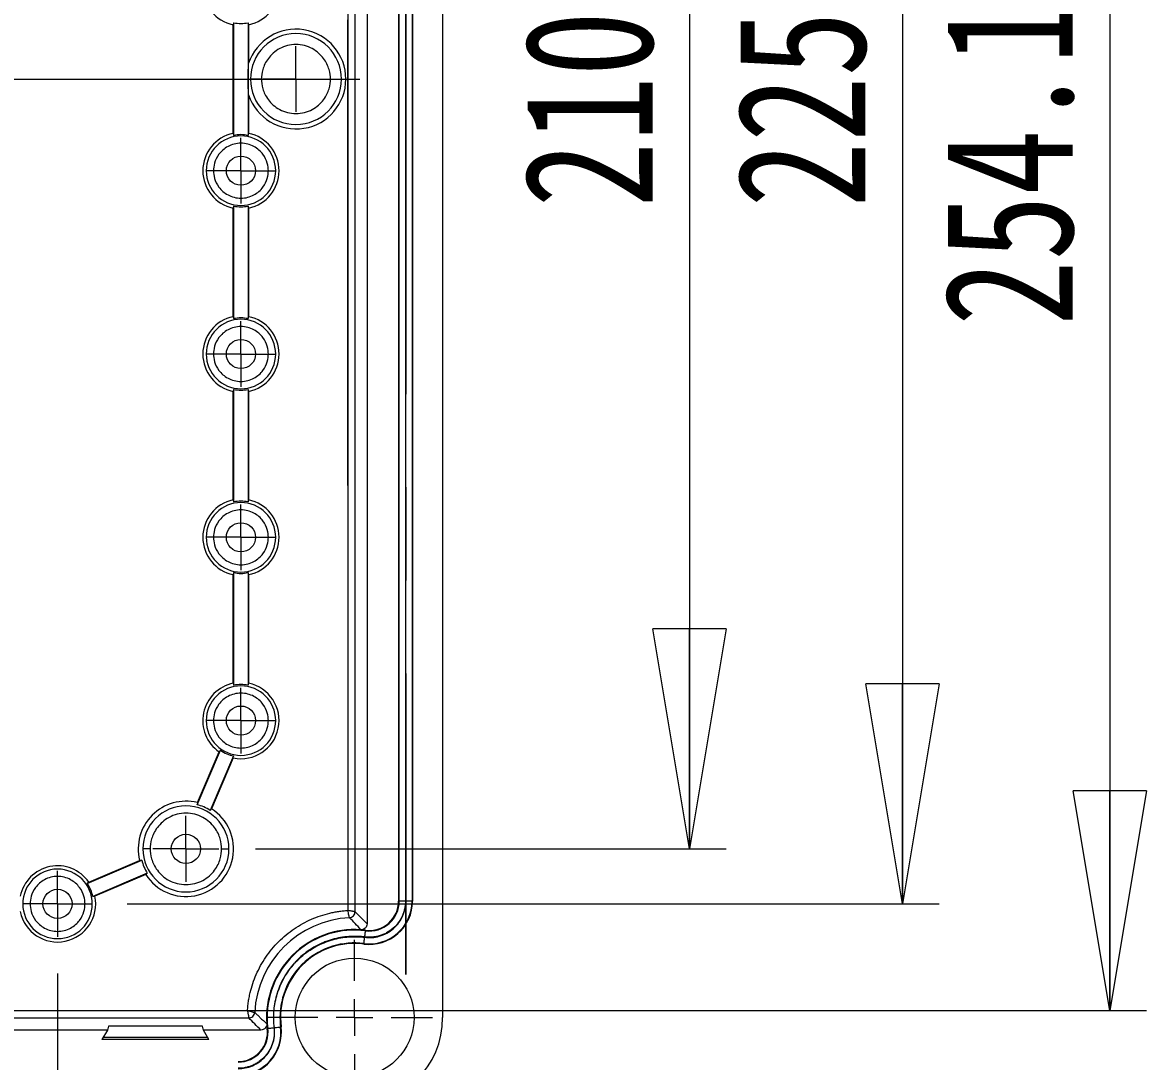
# Model space of a CAD drawing. Header units: millimetres. Extents: x 5 to 415, y 4 to 292.
# Drawn here: x 320.31 to 350.95, y 187.33 to 215.67 of the extents above; entities that cross this region are included whole.
import ezdxf

# ---------------------------------------------------------------- set-up
doc = ezdxf.new("R2010")
doc.units = ezdxf.units.MM
doc.linetypes.add('CENTERX2', pattern=[20.32, 12.7, -2.54, 2.54, -2.54])
doc.styles.add('SLDTEXTSTYLE0', font='TXT', dxfattribs={"width": 0.75})
doc.dimstyles.new('SLDDIMSTYLE0', dxfattribs={"dimtxt": 3.5, "dimasz": 6, "dimexe": 0, "dimexo": 0.0625, "dimgap": 0.875, "dimtad": 1, "dimlfac": 5, "dimrnd": 1e-09, "dimzin": 12, "dimdsep": 46, "dimtxsty": 'SLDTEXTSTYLE0', "dimblk1": 'CLOSED', "dimblk2": 'CLOSED', "dimsah": 1, "dimcen": 0.09, "dimadec": 0, "dimazin": 3, "dimtfac": 1, "dimtofl": 0, "dimtmove": 0, "dimatfit": 3, "dimldrblk": 'CLOSED', "dimfxl": 1, "dimfrac": 2, "dimtolj": 1, "dimtzin": 12, "dimarcsym": 0})
doc.dimstyles.new('SLDDIMSTYLE1', dxfattribs={"dimtxt": 3.5, "dimasz": 6, "dimexe": 0, "dimexo": 0.0625, "dimgap": 0.875, "dimtad": 1, "dimlfac": 5, "dimrnd": 1e-09, "dimzin": 12, "dimdsep": 46, "dimtxsty": 'SLDTEXTSTYLE0', "dimblk1": 'CLOSED', "dimblk2": 'CLOSED', "dimsah": 1, "dimcen": 0.09, "dimadec": 0, "dimazin": 3, "dimtfac": 1, "dimtmove": 0, "dimatfit": 0, "dimldrblk": 'CLOSED', "dimfxl": 1, "dimfrac": 2, "dimtolj": 1, "dimtzin": 12, "dimarcsym": 0})

# ---------------------------------------------------------------- blocks, each defined once
blk = doc.blocks.new('_CLOSED')
at = {"color": 0, "linetype": 'ByBlock', "lineweight": -2}
for p, q in [((-1, 0.166667), (0, 0)), ((-1, 0.166667), (-1, -0.166667)), ((0, 0), (-1, -0.166667)), ((0, 0), (-1, 0))]:
    blk.add_line(p, q, dxfattribs=at)
blk = doc.blocks.new('_D_3')
at = {"color": 7, "linetype": 'Continuous', "lineweight": 0}
for p, q in [((324.935, 239.544), (350.954, 239.544)), ((349.954, 239.544), (349.954, 188.719)), ((324.935, 188.719), (350.954, 188.719))]:
    blk.add_line(p, q, dxfattribs=at)
at = {"color": 7, "linetype": 'Continuous', "lineweight": 0, "xscale": 6, "yscale": 6}
for p, rotation in [((349.954, 239.544, 7.27), 90.0000000000004), ((349.954, 188.719, 7.27), 270.0000000000004)]:
    blk.add_blockref('_CLOSED', p, dxfattribs=dict(at, rotation=rotation))
at = {"color": 7, "linetype": 'Continuous', "lineweight": 0, "insert": (345.442, 207.397), "char_height": 3.5, "attachment_point": 1, "rotation": 90, "style": 'SLDTEXTSTYLE0'}
blk.add_mtext('254.13', dxfattribs=at)
blk = doc.blocks.new('_D_6')
at = {"color": 7, "linetype": 'Continuous', "lineweight": 0}
for p, q in [((323.159, 236.631), (345.301, 236.631)), ((344.301, 236.631), (344.301, 191.631)), ((323.159, 191.631), (345.301, 191.631))]:
    blk.add_line(p, q, dxfattribs=at)
at = {"color": 7, "linetype": 'Continuous', "lineweight": 0, "xscale": 6, "yscale": 6}
for p, rotation in [((344.301, 236.631, 7.27), 90.0000000000004), ((344.301, 191.631, 7.27), 270.0000000000004)]:
    blk.add_blockref('_CLOSED', p, dxfattribs=dict(at, rotation=rotation))
at = {"color": 7, "linetype": 'Continuous', "lineweight": 0, "insert": (339.789, 210.63), "char_height": 3.5, "attachment_point": 1, "rotation": 90, "style": 'SLDTEXTSTYLE0'}
blk.add_mtext('225', dxfattribs=at)
blk = doc.blocks.new('_D_7')
at = {"color": 7, "linetype": 'Continuous', "lineweight": 0}
for p, q in [((326.659, 235.131), (339.496, 235.131)), ((338.496, 235.131), (338.496, 193.131)), ((326.659, 193.131), (339.496, 193.131))]:
    blk.add_line(p, q, dxfattribs=at)
at = {"color": 7, "linetype": 'Continuous', "lineweight": 0, "xscale": 6, "yscale": 6}
for p, rotation in [((338.496, 235.131, 7.27), 90.0000000000004), ((338.496, 193.131, 7.27), 270.0000000000004)]:
    blk.add_blockref('_CLOSED', p, dxfattribs=dict(at, rotation=rotation))
at = {"color": 7, "linetype": 'Continuous', "lineweight": 0, "insert": (333.984, 210.63), "char_height": 3.5, "attachment_point": 1, "rotation": 90, "style": 'SLDTEXTSTYLE0'}
blk.add_mtext('210', dxfattribs=at)
blk = doc.blocks.new('_D_9')
at = {"color": 7, "linetype": 'Continuous', "lineweight": 0}
for p, q in [((296.261, 189.734), (296.261, 172.001)), ((311.261, 189.734), (311.261, 172.001)), ((296.261, 173.001), (284.261, 173.001)), ((296.261, 173.001), (311.261, 173.001)), ((311.261, 173.001), (323.261, 173.001))]:
    blk.add_line(p, q, dxfattribs=at)
at = {"color": 7, "linetype": 'Continuous', "lineweight": 0, "xscale": 6, "yscale": 6}
blk.add_blockref('_CLOSED', (296.261, 173.001, 7.27), dxfattribs=at)
at = {"color": 7, "linetype": 'Continuous', "lineweight": 0, "xscale": 6, "yscale": 6, "rotation": 180.0000000000004}
blk.add_blockref('_CLOSED', (311.261, 173.001, 7.27), dxfattribs=at)
at = {"color": 7, "linetype": 'Continuous', "lineweight": 0, "insert": (300.269, 177.512), "char_height": 3.5, "attachment_point": 1, "style": 'SLDTEXTSTYLE0'}
blk.add_mtext('75', dxfattribs=at)
blk = doc.blocks.new('_D_10')
at = {"color": 7, "linetype": 'Continuous', "lineweight": 0}
for p, q in [((291.261, 189.734), (291.261, 165.987)), ((316.261, 189.734), (316.261, 165.987)), ((291.261, 166.987), (279.261, 166.987)), ((291.261, 166.987), (316.261, 166.987)), ((316.261, 166.987), (328.261, 166.987))]:
    blk.add_line(p, q, dxfattribs=at)
at = {"color": 7, "linetype": 'Continuous', "lineweight": 0, "xscale": 6, "yscale": 6}
blk.add_blockref('_CLOSED', (291.261, 166.987, 7.27), dxfattribs=at)
at = {"color": 7, "linetype": 'Continuous', "lineweight": 0, "xscale": 6, "yscale": 6, "rotation": 180.0000000000004}
blk.add_blockref('_CLOSED', (316.261, 166.987, 7.27), dxfattribs=at)
at = {"color": 7, "linetype": 'Continuous', "lineweight": 0, "insert": (298.974, 171.498), "char_height": 3.5, "attachment_point": 1, "style": 'SLDTEXTSTYLE0'}
blk.add_mtext('125', dxfattribs=at)
blk = doc.blocks.new('_D_11')
at = {"color": 7, "linetype": 'Continuous', "lineweight": 0}
for p, q in [((286.261, 189.734), (286.261, 159.846)), ((321.261, 189.734), (321.261, 159.846)), ((286.261, 160.846), (321.261, 160.846))]:
    blk.add_line(p, q, dxfattribs=at)
at = {"color": 7, "linetype": 'Continuous', "lineweight": 0, "xscale": 6, "yscale": 6, "rotation": 180.0000000000004}
blk.add_blockref('_CLOSED', (286.261, 160.846, 7.27), dxfattribs=at)
at = {"color": 7, "linetype": 'Continuous', "lineweight": 0, "xscale": 6, "yscale": 6}
blk.add_blockref('_CLOSED', (321.261, 160.846, 7.27), dxfattribs=at)
at = {"color": 7, "linetype": 'Continuous', "lineweight": 0, "insert": (299.787, 165.357), "char_height": 3.5, "attachment_point": 1, "style": 'SLDTEXTSTYLE0'}
blk.add_mtext('175', dxfattribs=at)
blk = doc.blocks.new('SW_CENTERMARKSYMBOL_4')
at = {"color": 0, "linetype": 'Continuous', "lineweight": 0}
for p, q in [((0, 1), (0, 2.12)), ((0, 0), (0, 0.5)), ((-1, 0), (-2.12, 0)), ((0, 0), (-0.5, 0)), ((0, 0), (0, -0.5)), ((0, 0), (0.5, 0)), ((1, 0), (2.12, 0)), ((0, -1), (0, -2.12))]:
    blk.add_line(p, q, dxfattribs=at)
blk = doc.blocks.new('SW_CENTERMARKSYMBOL_7')
at = {"color": 0, "linetype": 'Continuous', "lineweight": 0}
for p, q in [((0, 0.5), (0, 0.898)), ((0, 0), (0, 0.5)), ((-0.5, 0), (-0.898, 0)), ((0, 0), (-0.5, 0)), ((0, 0), (0, -0.5)), ((0, 0), (0.5, 0)), ((0.5, 0), (0.898, 0)), ((0, -0.5), (0, -0.898))]:
    blk.add_line(p, q, dxfattribs=at)
blk = doc.blocks.new('SW_CENTERMARKSYMBOL_8')
at = {"color": 0, "linetype": 'Continuous', "lineweight": 0}
for p, q in [((0, 0.5), (0, 0.898)), ((0, 0), (0, 0.5)), ((-0.5, 0), (-0.898, 0)), ((0, 0), (-0.5, 0)), ((0, 0), (0, -0.5)), ((0, 0), (0.5, 0)), ((0.5, 0), (0.898, 0)), ((0, -0.5), (0, -0.898))]:
    blk.add_line(p, q, dxfattribs=at)
blk = doc.blocks.new('SW_CENTERMARKSYMBOL_9')
at = {"color": 0, "linetype": 'Continuous', "lineweight": 0}
for p, q in [((0, 0.5), (0, 0.898)), ((0, 0), (0, 0.5)), ((-0.5, 0), (-0.898, 0)), ((0, 0), (-0.5, 0)), ((0, 0), (0, -0.5)), ((0, 0), (0.5, 0)), ((0.5, 0), (0.898, 0)), ((0, -0.5), (0, -0.898))]:
    blk.add_line(p, q, dxfattribs=at)
blk = doc.blocks.new('SW_CENTERMARKSYMBOL_10')
at = {"color": 0, "linetype": 'Continuous', "lineweight": 0}
for p, q in [((0, 0.5), (0, 0.898)), ((0, 0), (0, 0.5)), ((-0.5, 0), (-0.898, 0)), ((0, 0), (-0.5, 0)), ((0, 0), (0, -0.5)), ((0, 0), (0.5, 0)), ((0.5, 0), (0.898, 0)), ((0, -0.5), (0, -0.898))]:
    blk.add_line(p, q, dxfattribs=at)
blk = doc.blocks.new('SW_CENTERMARKSYMBOL_11')
at = {"color": 0, "linetype": 'Continuous', "lineweight": 0}
for p, q in [((0, 0.5), (0, 0.898)), ((0, 0), (0, 0.5)), ((-0.5, 0), (-0.898, 0)), ((0, 0), (-0.5, 0)), ((0, 0), (0, -0.5)), ((0, 0), (0.5, 0)), ((0.5, 0), (0.898, 0)), ((0, -0.5), (0, -0.898))]:
    blk.add_line(p, q, dxfattribs=at)
blk = doc.blocks.new('SW_CENTERMARKSYMBOL_12')
at = {"color": 0, "linetype": 'Continuous', "lineweight": 0}
for p, q in [((0, 0.5), (0, 0.898)), ((0, 0), (0, 0.5)), ((-0.5, 0), (-0.898, 0)), ((0, 0), (-0.5, 0)), ((0, 0), (0, -0.5)), ((0, 0), (0.5, 0)), ((0.5, 0), (0.898, 0)), ((0, -0.5), (0, -0.898))]:
    blk.add_line(p, q, dxfattribs=at)
blk = doc.blocks.new('SW_CENTERMARKSYMBOL_43')
at = {"color": 0, "linetype": 'Continuous', "lineweight": 0}
for p, q in [((0, 0.5), (0, 0.898)), ((0, 0), (0, 0.5)), ((-0.5, 0), (-0.898, 0)), ((0, 0), (-0.5, 0)), ((0, 0), (0, -0.5)), ((0, 0), (0.5, 0)), ((0.5, 0), (0.898, 0)), ((0, -0.5), (0, -0.898))]:
    blk.add_line(p, q, dxfattribs=at)

msp = doc.modelspace()

# ---------------------------------------------------------------- linework, layer by layer
at = {"color": 7, "linetype": 'Continuous', "lineweight": 15}
for p, q in [((331.7614, 239.7311), (331.7614, 188.5311)), ((329.7014, 237.1775), (329.7014, 191.0848)), ((329.1739, 236.8097), (329.1739, 191.4526)), ((329.3739, 191.4149), (329.3739, 236.8474)), ((330.5614, 236.5562), (330.5614, 191.706)), ((330.5766, 191.706), (330.5766, 236.5562)), ((330.7465, 236.5562), (330.7465, 191.706)), ((330.7563, 191.706), (330.7563, 236.5562)), ((330.9262, 236.5562), (330.9262, 191.706)), ((330.9414, 236.5562), (330.9414, 191.706)), ((326.0653, 215.6668), (326.0514, 215.6126)), ((326.0514, 212.6497), (326.0514, 215.6126)), ((326.0653, 212.5955), (326.0653, 215.6668)), ((326.4714, 215.6126), (326.4574, 215.6668)), ((326.4574, 215.6668), (326.4574, 214.1468)), ((326.4714, 215.6126), (326.4714, 214.5618)), ((326.4574, 214.1154), (326.4574, 212.5955)), ((326.4714, 213.7004), (326.4714, 212.6497)), ((326.0514, 212.6497), (326.0653, 212.5955)), ((326.4574, 212.5955), (326.4714, 212.6497)), ((326.0653, 210.6668), (326.0514, 210.6126)), ((326.0514, 207.6497), (326.0514, 210.6126)), ((326.0653, 207.5955), (326.0653, 210.6668)), ((326.4714, 210.6126), (326.4574, 210.6668)), ((326.4574, 210.6668), (326.4574, 207.5955)), ((326.4714, 210.6126), (326.4714, 207.6497)), ((326.0514, 207.6497), (326.0653, 207.5955)), ((326.4574, 207.5955), (326.4714, 207.6497)), ((326.0653, 205.6668), (326.0514, 205.6126)), ((326.0653, 202.5955), (326.0653, 205.6668)), ((326.4714, 205.6126), (326.4574, 205.6668)), ((326.4574, 205.6668), (326.4574, 202.5955)), ((326.0514, 202.6497), (326.0514, 205.6126)), ((326.4714, 205.6126), (326.4714, 202.6497)), ((326.0514, 202.6497), (326.0653, 202.5955)), ((326.4574, 202.5955), (326.4714, 202.6497)), ((326.0653, 200.6668), (326.0514, 200.6126)), ((326.0514, 197.6497), (326.0514, 200.6126)), ((326.0653, 197.5955), (326.0653, 200.6668)), ((326.4714, 200.6126), (326.4574, 200.6668)), ((326.4574, 200.6668), (326.4574, 197.5955)), ((326.4714, 200.6126), (326.4714, 197.6497)), ((326.0514, 197.6497), (326.0653, 197.5955)), ((326.4574, 197.5955), (326.4714, 197.6497)), ((325.0651, 194.3376), (325.7013, 195.822)), ((325.0737, 194.3931), (325.6671, 195.7776)), ((326.0617, 195.6676), (325.4255, 194.1831)), ((326.0532, 195.6122), (325.4598, 194.2276)), ((325.7013, 195.822), (325.6671, 195.7776)), ((326.0532, 195.6122), (326.0617, 195.6676)), ((325.0737, 194.3931), (325.0651, 194.3376)), ((325.4255, 194.1831), (325.4598, 194.2276)), ((322.0705, 192.1912), (323.555, 192.8274)), ((322.1149, 192.2254), (323.4995, 192.8188)), ((323.555, 192.8274), (323.4995, 192.8188)), ((322.1149, 192.2254), (322.0705, 192.1912)), ((323.7094, 192.467), (322.225, 191.8308)), ((323.6649, 192.4328), (322.2803, 191.8394)), ((323.6649, 192.4328), (323.7094, 192.467)), ((322.225, 191.8308), (322.2803, 191.8394)), ((330.5766, 191.706), (330.5614, 191.706)), ((330.7465, 191.706), (330.5766, 191.706)), ((330.9262, 191.706), (330.7563, 191.706)), ((330.9262, 191.706), (330.9414, 191.706)), ((329.6614, 190.9123), (329.6595, 190.8972)), ((329.6139, 190.5353), (329.6158, 190.5504)), ((281.0451, 188.5187), (326.4777, 188.5187)), ((281.0829, 188.7186), (326.4399, 188.7186)), ((322.6207, 188.1911), (284.902, 188.1911)), ((322.6207, 188.1911), (322.4706, 187.9311)), ((322.651, 188.2959), (322.6207, 188.1911)), ((325.2091, 188.2959), (322.651, 188.2959)), ((325.2393, 188.1911), (325.2091, 188.2959)), ((325.3895, 187.9311), (325.2393, 188.1911)), ((326.8077, 188.1911), (325.2393, 188.1911)), ((326.9953, 188.2331), (326.9802, 188.2311)), ((327.3421, 188.2767), (327.3572, 188.2786)), ((325.3895, 187.9311), (322.4706, 187.9311)), ((325.3592, 187.9835), (322.5009, 187.9835))]:
    msp.add_line(p, q, dxfattribs=at)
at = {"color": 7, "linetype": 'CENTERX2', "lineweight": 0}
for p, q in [((330.7465, 238.5562), (330.7465, 189.706)), ((330.7563, 238.5562), (330.7563, 189.706)), ((329.1739, 203.0443), (329.1739, 234.3048)), ((276.1614, 214.1311), (331.3614, 214.1311)), ((292.6745, 188.7186), (323.935, 188.7186))]:
    msp.add_line(p, q, dxfattribs=at)
at = {"color": 7, "linetype": 'Continuous', "lineweight": 15}
for centre, radius in [((326.2614, 211.6311), 0.3976), ((326.2614, 206.6311), 0.3976), ((326.2614, 201.6311), 0.3976), ((326.2614, 196.6311), 0.3976), ((324.7614, 193.1311), 0.3976), ((321.2614, 191.6311), 0.3976), ((329.3614, 188.5311), 1.62)]:
    msp.add_circle(centre, radius, dxfattribs=at)
for centre, radius, start, end in [((326.2614, 216.6311), 1.04, 101.64944, 258.35056), ((326.2614, 216.6311), 1.04, 281.64944, 78.35056), ((326.2614, 216.6311), 0.9841, 258.50914, 281.49086), ((327.7614, 214.1311), 1.36, 198.46281, 161.53719), ((327.7614, 214.1311), 1.2397, 360, 180), ((327.7614, 214.1311), 1.3041, 179.31023, 180.68977), ((327.7614, 214.1311), 1.2397, 180, 360), ((326.2614, 211.6311), 1.04, 101.64944, 258.35056), ((326.2614, 211.6311), 0.9481, 360, 180), ((326.2614, 211.6311), 0.9841, 78.50914, 101.49086), ((326.2614, 211.6311), 1.04, 281.64944, 78.35056), ((326.2614, 211.6311), 0.9481, 180, 360), ((326.2614, 211.6311), 0.9841, 258.50914, 281.49086), ((326.2614, 206.6311), 1.04, 101.64944, 258.35056), ((326.2614, 206.6311), 0.9481, 360, 180), ((326.2614, 206.6311), 0.9841, 78.50914, 101.49086), ((326.2614, 206.6311), 1.04, 281.64944, 78.35056), ((326.2614, 206.6311), 0.9481, 180, 360), ((326.2614, 206.6311), 0.9841, 258.50914, 281.49086), ((326.2614, 201.6311), 1.04, 101.64944, 258.35056), ((326.2614, 201.6311), 0.9841, 78.50914, 101.49086), ((326.2614, 201.6311), 1.04, 281.64944, 78.35056), ((326.2614, 201.6311), 0.9481, 360, 180), ((326.2614, 201.6311), 0.9481, 180, 360), ((326.2614, 201.6311), 0.9841, 258.50914, 281.49086), ((326.2614, 196.6311), 1.04, 101.64944, 235.15197), ((326.2614, 196.6311), 0.9481, 360, 180), ((326.2614, 196.6311), 1.04, 258.45085, 78.35056), ((326.2614, 196.6311), 0.9841, 78.50914, 101.49086), ((326.2614, 196.6311), 0.9481, 180, 360), ((326.2614, 196.6311), 0.9841, 235.31055, 258.29227), ((324.7614, 193.1311), 1.3, 76.09761, 193.90239), ((324.7614, 193.1311), 1.2441, 57.73508, 75.86774), ((324.7614, 193.1311), 1.1732, 360, 180), ((324.7614, 193.1311), 1.3, 212.4948, 57.5052), ((324.7614, 193.1311), 1.1732, 180, 360), ((324.7614, 193.1311), 1.2441, 194.13226, 212.26492), ((321.2614, 191.6311), 1.04, 34.84803, 168.35056), ((321.2614, 191.6311), 0.9481, 360, 180), ((321.2614, 191.6311), 0.9841, 11.70773, 34.68945), ((321.2614, 191.6311), 1.04, 191.64944, 11.54915), ((321.2614, 191.6311), 0.9481, 180, 360), ((329.7614, 191.706), 1.18, 262.81924, 360), ((329.7614, 191.706), 1.1648, 262.81924, 360), ((329.7614, 191.706), 0.8152, 262.81924, 0), ((329.7614, 191.706), 0.8, 262.81924, 0), ((329.3614, 188.5311), 2.7275, 92.92795, 177.07205), ((329.3614, 188.5311), 2.4, 85.96748, 184.03254), ((329.3614, 188.5311), 2.3848, 82.81924, 180), ((329.3614, 188.5311), 2.4, 82.81924, 85.96748), ((329.3614, 188.5311), 2.0352, 82.81924, 180), ((329.3614, 188.5311), 2.02, 82.81924, 187.18076), ((329.3614, 188.5311), 2.3848, 180, 187.18076), ((329.3614, 188.5311), 2.0352, 180, 187.18076), ((329.3614, 188.5311), 2.4, 270, 0), ((326.1865, 188.1311), 1.18, 270, 7.18076), ((326.1865, 188.1311), 1.1648, 270, 7.18076), ((326.1865, 188.1311), 0.8152, 270, 7.18076), ((326.1865, 188.1311), 0.8, 270, 7.18076), ((329.3614, 188.5311), 2.4, 184.03254, 187.18076)]:
    msp.add_arc(centre, radius, start, end, dxfattribs=at)
for points, knots in [([(328.7018, 214.1311), (328.7018, 214.2095), (328.6922, 214.2982), (328.6361, 214.4908), (328.5889, 214.5951), (328.4761, 214.7455), (328.4315, 214.7945), (328.328, 214.8848), (328.269, 214.9262), (328.1388, 214.9956), (328.0676, 215.0236), (327.9181, 215.0616), (327.8397, 215.0715), (327.683, 215.0715), (327.6047, 215.0616), (327.4551, 215.0236), (327.3839, 214.9956), (327.2538, 214.9262), (327.1948, 214.8848), (327.0913, 214.7945), (327.0467, 214.7455), (326.9338, 214.5951), (326.8867, 214.4908), (326.8305, 214.2982), (326.821, 214.2095), (326.821, 214.1311)], [0, 0, 0, 0, 0.125, 0.125, 0.25, 0.25, 0.3125, 0.3125, 0.375, 0.375, 0.4375, 0.4375, 0.5, 0.5, 0.5625, 0.5625, 0.625, 0.625, 0.6875, 0.6875, 0.75, 0.75, 0.875, 0.875, 1, 1, 1, 1]), ([(326.4574, 214.1468), (326.4575, 214.1665), (326.4576, 214.1846), (326.458, 214.2181), (326.4582, 214.2329), (326.4589, 214.2741), (326.4595, 214.2967), (326.4612, 214.3575), (326.4624, 214.3897), (326.4649, 214.4474), (326.4662, 214.4728), (326.4688, 214.5198), (326.4701, 214.5414), (326.4714, 214.5618)], [0, 0, 0, 0, 0.0625, 0.0625, 0.125, 0.125, 0.25, 0.25, 0.5, 0.5, 0.75, 0.75, 1, 1, 1, 1]), ([(326.4714, 213.7004), (326.4701, 213.7209), (326.4688, 213.7425), (326.4662, 213.7897), (326.4649, 213.8151), (326.4624, 213.873), (326.4612, 213.9051), (326.4594, 213.9662), (326.4589, 213.9886), (326.4582, 214.0297), (326.4579, 214.0446), (326.4576, 214.0778), (326.4575, 214.0959), (326.4574, 214.1154)], [0, 0, 0, 0, 0.25, 0.25, 0.5, 0.5, 0.75, 0.75, 0.875, 0.875, 0.9375, 0.9375, 1, 1, 1, 1]), ([(326.821, 214.1311), (326.7869, 214.1311), (326.7503, 214.1311), (326.6794, 214.1311), (326.6452, 214.1311), (326.5876, 214.1311), (326.5643, 214.1311), (326.5326, 214.1311), (326.5241, 214.1311), (326.5217, 214.1311)], [0, 0, 0, 0, 0.25, 0.25, 0.5, 0.5, 0.75, 0.75, 1, 1, 1, 1]), ([(326.821, 214.1311), (326.821, 214.0528), (326.8305, 213.9641), (326.8867, 213.7715), (326.9338, 213.6672), (327.0467, 213.5168), (327.0913, 213.4678), (327.1948, 213.3775), (327.2538, 213.3361), (327.3839, 213.2667), (327.4551, 213.2387), (327.6047, 213.2007), (327.683, 213.1908), (327.8397, 213.1908), (327.9181, 213.2007), (328.0676, 213.2387), (328.1388, 213.2667), (328.269, 213.3361), (328.328, 213.3775), (328.4315, 213.4678), (328.4761, 213.5168), (328.5889, 213.6672), (328.6361, 213.7715), (328.6922, 213.9641), (328.7018, 214.0528), (328.7018, 214.1311)], [0, 0, 0, 0, 0.125, 0.125, 0.25, 0.25, 0.3125, 0.3125, 0.375, 0.375, 0.4375, 0.4375, 0.5, 0.5, 0.5625, 0.5625, 0.625, 0.625, 0.6875, 0.6875, 0.75, 0.75, 0.875, 0.875, 1, 1, 1, 1]), ([(328.7018, 214.1311), (328.7359, 214.1311), (328.7724, 214.1311), (328.8434, 214.1311), (328.8776, 214.1311), (328.9352, 214.1311), (328.9584, 214.1311), (328.9901, 214.1311), (328.9987, 214.1311), (329.001, 214.1311)], [0, 0, 0, 0, 0.25, 0.25, 0.5, 0.5, 0.75, 0.75, 1, 1, 1, 1]), ([(327.01, 211.6311), (327.01, 211.6935), (327.0024, 211.7641), (326.9577, 211.9174), (326.9202, 212.0005), (326.8303, 212.1202), (326.7948, 212.1592), (326.7124, 212.2311), (326.6655, 212.2641), (326.5619, 212.3193), (326.5052, 212.3416), (326.3861, 212.3718), (326.3238, 212.3798), (326.199, 212.3798), (326.1366, 212.3718), (326.0176, 212.3416), (325.9609, 212.3193), (325.8573, 212.2641), (325.8104, 212.2311), (325.7279, 212.1592), (325.6924, 212.1202), (325.6026, 212.0005), (325.5651, 211.9174), (325.5204, 211.7641), (325.5128, 211.6935), (325.5128, 211.6311)], [0, 0, 0, 0, 0.125, 0.125, 0.25, 0.25, 0.3125, 0.3125, 0.375, 0.375, 0.4375, 0.4375, 0.5, 0.5, 0.5625, 0.5625, 0.625, 0.625, 0.6875, 0.6875, 0.75, 0.75, 0.875, 0.875, 1, 1, 1, 1]), ([(325.5128, 211.6311), (325.49, 211.6311), (325.4657, 211.6311), (325.4184, 211.6311), (325.3956, 211.6311), (325.3572, 211.6311), (325.3417, 211.6311), (325.3205, 211.6311), (325.3148, 211.6311), (325.3133, 211.6311)], [0, 0, 0, 0, 0.25, 0.25, 0.5, 0.5, 0.75, 0.75, 1, 1, 1, 1]), ([(325.5128, 211.6311), (325.5128, 211.5688), (325.5204, 211.4982), (325.5651, 211.3449), (325.6026, 211.2618), (325.6924, 211.1421), (325.7279, 211.1031), (325.8104, 211.0312), (325.8573, 210.9982), (325.9609, 210.943), (326.0176, 210.9207), (326.1366, 210.8905), (326.199, 210.8825), (326.3238, 210.8825), (326.3861, 210.8905), (326.5052, 210.9207), (326.5619, 210.943), (326.6655, 210.9982), (326.7124, 211.0312), (326.7948, 211.1031), (326.8303, 211.1421), (326.9202, 211.2618), (326.9577, 211.3449), (327.0024, 211.4982), (327.01, 211.5688), (327.01, 211.6311)], [0, 0, 0, 0, 0.125, 0.125, 0.25, 0.25, 0.3125, 0.3125, 0.375, 0.375, 0.4375, 0.4375, 0.5, 0.5, 0.5625, 0.5625, 0.625, 0.625, 0.6875, 0.6875, 0.75, 0.75, 0.875, 0.875, 1, 1, 1, 1]), ([(327.01, 211.6311), (327.0327, 211.6311), (327.0571, 211.6311), (327.1044, 211.6311), (327.1272, 211.6311), (327.1656, 211.6311), (327.1811, 211.6311), (327.2022, 211.6311), (327.2079, 211.6311), (327.2095, 211.6311)], [0, 0, 0, 0, 0.25, 0.25, 0.5, 0.5, 0.75, 0.75, 1, 1, 1, 1]), ([(327.01, 206.6311), (327.01, 206.6935), (327.0024, 206.7641), (326.9577, 206.9174), (326.9202, 207.0005), (326.8303, 207.1202), (326.7948, 207.1592), (326.7124, 207.2311), (326.6655, 207.2641), (326.5619, 207.3193), (326.5052, 207.3416), (326.3861, 207.3718), (326.3238, 207.3798), (326.199, 207.3798), (326.1366, 207.3718), (326.0176, 207.3416), (325.9609, 207.3193), (325.8573, 207.2641), (325.8104, 207.2311), (325.7279, 207.1592), (325.6924, 207.1202), (325.6026, 207.0005), (325.5651, 206.9174), (325.5204, 206.7641), (325.5128, 206.6935), (325.5128, 206.6311)], [0, 0, 0, 0, 0.125, 0.125, 0.25, 0.25, 0.3125, 0.3125, 0.375, 0.375, 0.4375, 0.4375, 0.5, 0.5, 0.5625, 0.5625, 0.625, 0.625, 0.6875, 0.6875, 0.75, 0.75, 0.875, 0.875, 1, 1, 1, 1]), ([(325.5128, 206.6311), (325.49, 206.6311), (325.4657, 206.6311), (325.4184, 206.6311), (325.3956, 206.6311), (325.3572, 206.6311), (325.3417, 206.6311), (325.3205, 206.6311), (325.3148, 206.6311), (325.3133, 206.6311)], [0, 0, 0, 0, 0.25, 0.25, 0.5, 0.5, 0.75, 0.75, 1, 1, 1, 1]), ([(325.5128, 206.6311), (325.5128, 206.5688), (325.5204, 206.4982), (325.5651, 206.3449), (325.6026, 206.2618), (325.6924, 206.1421), (325.7279, 206.1031), (325.8104, 206.0312), (325.8573, 205.9982), (325.9609, 205.943), (326.0176, 205.9207), (326.1366, 205.8905), (326.199, 205.8825), (326.3238, 205.8825), (326.3861, 205.8905), (326.5052, 205.9207), (326.5619, 205.943), (326.6655, 205.9982), (326.7124, 206.0312), (326.7948, 206.1031), (326.8303, 206.1421), (326.9202, 206.2618), (326.9577, 206.3449), (327.0024, 206.4982), (327.01, 206.5688), (327.01, 206.6311)], [0, 0, 0, 0, 0.125, 0.125, 0.25, 0.25, 0.3125, 0.3125, 0.375, 0.375, 0.4375, 0.4375, 0.5, 0.5, 0.5625, 0.5625, 0.625, 0.625, 0.6875, 0.6875, 0.75, 0.75, 0.875, 0.875, 1, 1, 1, 1]), ([(327.01, 206.6311), (327.0327, 206.6311), (327.0571, 206.6311), (327.1044, 206.6311), (327.1272, 206.6311), (327.1656, 206.6311), (327.1811, 206.6311), (327.2022, 206.6311), (327.2079, 206.6311), (327.2095, 206.6311)], [0, 0, 0, 0, 0.25, 0.25, 0.5, 0.5, 0.75, 0.75, 1, 1, 1, 1]), ([(327.01, 201.6311), (327.01, 201.6935), (327.0024, 201.7641), (326.9577, 201.9174), (326.9202, 202.0005), (326.8303, 202.1202), (326.7948, 202.1592), (326.7124, 202.2311), (326.6655, 202.2641), (326.5619, 202.3193), (326.5052, 202.3416), (326.3861, 202.3718), (326.3238, 202.3798), (326.199, 202.3798), (326.1366, 202.3718), (326.0176, 202.3416), (325.9609, 202.3193), (325.8573, 202.2641), (325.8104, 202.2311), (325.7279, 202.1592), (325.6924, 202.1202), (325.6026, 202.0005), (325.5651, 201.9174), (325.5204, 201.7641), (325.5128, 201.6935), (325.5128, 201.6311)], [0, 0, 0, 0, 0.125, 0.125, 0.25, 0.25, 0.3125, 0.3125, 0.375, 0.375, 0.4375, 0.4375, 0.5, 0.5, 0.5625, 0.5625, 0.625, 0.625, 0.6875, 0.6875, 0.75, 0.75, 0.875, 0.875, 1, 1, 1, 1]), ([(325.5128, 201.6311), (325.49, 201.6311), (325.4657, 201.6311), (325.4184, 201.6311), (325.3956, 201.6311), (325.3572, 201.6311), (325.3417, 201.6311), (325.3205, 201.6311), (325.3148, 201.6311), (325.3133, 201.6311)], [0, 0, 0, 0, 0.25, 0.25, 0.5, 0.5, 0.75, 0.75, 1, 1, 1, 1]), ([(325.5128, 201.6311), (325.5128, 201.5688), (325.5204, 201.4982), (325.5651, 201.3449), (325.6026, 201.2618), (325.6924, 201.1421), (325.7279, 201.1031), (325.8104, 201.0312), (325.8573, 200.9982), (325.9609, 200.943), (326.0176, 200.9207), (326.1366, 200.8905), (326.199, 200.8825), (326.3238, 200.8825), (326.3861, 200.8905), (326.5052, 200.9207), (326.5619, 200.943), (326.6655, 200.9982), (326.7124, 201.0312), (326.7948, 201.1031), (326.8303, 201.1421), (326.9202, 201.2618), (326.9577, 201.3449), (327.0024, 201.4982), (327.01, 201.5688), (327.01, 201.6311)], [0, 0, 0, 0, 0.125, 0.125, 0.25, 0.25, 0.3125, 0.3125, 0.375, 0.375, 0.4375, 0.4375, 0.5, 0.5, 0.5625, 0.5625, 0.625, 0.625, 0.6875, 0.6875, 0.75, 0.75, 0.875, 0.875, 1, 1, 1, 1]), ([(327.01, 201.6311), (327.0327, 201.6311), (327.0571, 201.6311), (327.1044, 201.6311), (327.1272, 201.6311), (327.1656, 201.6311), (327.1811, 201.6311), (327.2022, 201.6311), (327.2079, 201.6311), (327.2095, 201.6311)], [0, 0, 0, 0, 0.25, 0.25, 0.5, 0.5, 0.75, 0.75, 1, 1, 1, 1]), ([(327.01, 196.6311), (327.01, 196.6935), (327.0024, 196.7641), (326.9577, 196.9174), (326.9202, 197.0005), (326.8303, 197.1202), (326.7948, 197.1592), (326.7124, 197.2311), (326.6655, 197.2641), (326.5619, 197.3193), (326.5052, 197.3416), (326.3861, 197.3718), (326.3238, 197.3798), (326.199, 197.3798), (326.1366, 197.3718), (326.0176, 197.3416), (325.9609, 197.3193), (325.8573, 197.2641), (325.8104, 197.2311), (325.7279, 197.1592), (325.6924, 197.1202), (325.6026, 197.0005), (325.5651, 196.9174), (325.5204, 196.7641), (325.5128, 196.6935), (325.5128, 196.6311)], [0, 0, 0, 0, 0.125, 0.125, 0.25, 0.25, 0.3125, 0.3125, 0.375, 0.375, 0.4375, 0.4375, 0.5, 0.5, 0.5625, 0.5625, 0.625, 0.625, 0.6875, 0.6875, 0.75, 0.75, 0.875, 0.875, 1, 1, 1, 1]), ([(325.5128, 196.6311), (325.49, 196.6311), (325.4657, 196.6311), (325.4184, 196.6311), (325.3956, 196.6311), (325.3572, 196.6311), (325.3417, 196.6311), (325.3205, 196.6311), (325.3148, 196.6311), (325.3133, 196.6311)], [0, 0, 0, 0, 0.25, 0.25, 0.5, 0.5, 0.75, 0.75, 1, 1, 1, 1]), ([(325.5128, 196.6311), (325.5128, 196.5688), (325.5204, 196.4982), (325.5651, 196.3449), (325.6026, 196.2618), (325.6924, 196.1421), (325.7279, 196.1031), (325.8104, 196.0312), (325.8573, 195.9982), (325.9609, 195.943), (326.0176, 195.9207), (326.1366, 195.8905), (326.199, 195.8825), (326.3238, 195.8825), (326.3861, 195.8905), (326.5052, 195.9207), (326.5619, 195.943), (326.6655, 195.9982), (326.7124, 196.0312), (326.7948, 196.1031), (326.8303, 196.1421), (326.9202, 196.2618), (326.9577, 196.3449), (327.0024, 196.4982), (327.01, 196.5688), (327.01, 196.6311)], [0, 0, 0, 0, 0.125, 0.125, 0.25, 0.25, 0.3125, 0.3125, 0.375, 0.375, 0.4375, 0.4375, 0.5, 0.5, 0.5625, 0.5625, 0.625, 0.625, 0.6875, 0.6875, 0.75, 0.75, 0.875, 0.875, 1, 1, 1, 1]), ([(327.01, 196.6311), (327.0327, 196.6311), (327.0571, 196.6311), (327.1044, 196.6311), (327.1272, 196.6311), (327.1656, 196.6311), (327.1811, 196.6311), (327.2022, 196.6311), (327.2079, 196.6311), (327.2095, 196.6311)], [0, 0, 0, 0, 0.25, 0.25, 0.5, 0.5, 0.75, 0.75, 1, 1, 1, 1]), ([(325.735, 193.1311), (325.735, 193.2123), (325.7252, 193.3041), (325.6815, 193.4536), (325.6621, 193.5054), (325.611, 193.6102), (325.5792, 193.6634), (325.5013, 193.7673), (325.4552, 193.8179), (325.348, 193.9115), (325.2869, 193.9543), (325.1522, 194.0262), (325.0785, 194.0552), (324.9236, 194.0945), (324.8425, 194.1048), (324.6802, 194.1048), (324.5991, 194.0945), (324.4443, 194.0552), (324.3706, 194.0262), (324.2358, 193.9543), (324.1748, 193.9115), (324.0676, 193.8179), (324.0214, 193.7673), (323.9435, 193.6634), (323.9118, 193.6102), (323.8606, 193.5054), (323.8412, 193.4536), (323.7976, 193.3041), (323.7877, 193.2123), (323.7877, 193.1311)], [0, 0, 0, 0, 0.125, 0.125, 0.1875, 0.1875, 0.25, 0.25, 0.3125, 0.3125, 0.375, 0.375, 0.4375, 0.4375, 0.5, 0.5, 0.5625, 0.5625, 0.625, 0.625, 0.6875, 0.6875, 0.75, 0.75, 0.8125, 0.8125, 0.875, 0.875, 1, 1, 1, 1]), ([(323.7877, 193.1311), (323.765, 193.1311), (323.7406, 193.1311), (323.6933, 193.1311), (323.6705, 193.1311), (323.6321, 193.1311), (323.6166, 193.1311), (323.5955, 193.1311), (323.5898, 193.1311), (323.5882, 193.1311)], [0, 0, 0, 0, 0.25, 0.25, 0.5, 0.5, 0.75, 0.75, 1, 1, 1, 1]), ([(323.7877, 193.1311), (323.7877, 193.05), (323.7976, 192.9582), (323.8412, 192.8087), (323.8606, 192.7569), (323.9118, 192.652), (323.9435, 192.5989), (324.0214, 192.495), (324.0676, 192.4444), (324.1748, 192.3508), (324.2358, 192.308), (324.3706, 192.2361), (324.4443, 192.2071), (324.5991, 192.1678), (324.6802, 192.1575), (324.8425, 192.1575), (324.9236, 192.1678), (325.0785, 192.2071), (325.1522, 192.2361), (325.2869, 192.308), (325.348, 192.3508), (325.4552, 192.4444), (325.5013, 192.495), (325.5792, 192.5989), (325.611, 192.652), (325.6621, 192.7569), (325.6815, 192.8087), (325.7252, 192.9582), (325.735, 193.05), (325.735, 193.1311)], [0, 0, 0, 0, 0.125, 0.125, 0.1875, 0.1875, 0.25, 0.25, 0.3125, 0.3125, 0.375, 0.375, 0.4375, 0.4375, 0.5, 0.5, 0.5625, 0.5625, 0.625, 0.625, 0.6875, 0.6875, 0.75, 0.75, 0.8125, 0.8125, 0.875, 0.875, 1, 1, 1, 1]), ([(325.735, 193.1311), (325.7578, 193.1311), (325.7821, 193.1311), (325.8294, 193.1311), (325.8522, 193.1311), (325.8906, 193.1311), (325.9061, 193.1311), (325.9273, 193.1311), (325.9329, 193.1311), (325.9345, 193.1311)], [0, 0, 0, 0, 0.25, 0.25, 0.5, 0.5, 0.75, 0.75, 1, 1, 1, 1]), ([(322.01, 191.6311), (322.01, 191.6935), (322.0024, 191.7641), (321.9577, 191.9174), (321.9202, 192.0005), (321.8303, 192.1202), (321.7948, 192.1592), (321.7124, 192.2311), (321.6655, 192.2641), (321.5619, 192.3193), (321.5052, 192.3416), (321.3861, 192.3718), (321.3238, 192.3798), (321.199, 192.3798), (321.1366, 192.3718), (321.0176, 192.3416), (320.9609, 192.3193), (320.8573, 192.2641), (320.8104, 192.2311), (320.7279, 192.1592), (320.6924, 192.1202), (320.6026, 192.0005), (320.5651, 191.9174), (320.5204, 191.7641), (320.5128, 191.6935), (320.5128, 191.6311)], [0, 0, 0, 0, 0.125, 0.125, 0.25, 0.25, 0.3125, 0.3125, 0.375, 0.375, 0.4375, 0.4375, 0.5, 0.5, 0.5625, 0.5625, 0.625, 0.625, 0.6875, 0.6875, 0.75, 0.75, 0.875, 0.875, 1, 1, 1, 1]), ([(320.5128, 191.6311), (320.49, 191.6311), (320.4657, 191.6311), (320.4184, 191.6311), (320.3956, 191.6311), (320.3572, 191.6311), (320.3417, 191.6311), (320.3205, 191.6311), (320.3148, 191.6311), (320.3133, 191.6311)], [0, 0, 0, 0, 0.25, 0.25, 0.5, 0.5, 0.75, 0.75, 1, 1, 1, 1]), ([(320.5128, 191.6311), (320.5128, 191.5688), (320.5204, 191.4982), (320.5651, 191.3449), (320.6026, 191.2618), (320.6924, 191.1421), (320.7279, 191.1031), (320.8104, 191.0312), (320.8573, 190.9982), (320.9609, 190.943), (321.0176, 190.9207), (321.1366, 190.8905), (321.199, 190.8825), (321.3238, 190.8825), (321.3861, 190.8905), (321.5052, 190.9207), (321.5619, 190.943), (321.6655, 190.9982), (321.7124, 191.0312), (321.7948, 191.1031), (321.8303, 191.1421), (321.9202, 191.2618), (321.9577, 191.3449), (322.0024, 191.4982), (322.01, 191.5688), (322.01, 191.6311)], [0, 0, 0, 0, 0.125, 0.125, 0.25, 0.25, 0.3125, 0.3125, 0.375, 0.375, 0.4375, 0.4375, 0.5, 0.5, 0.5625, 0.5625, 0.625, 0.625, 0.6875, 0.6875, 0.75, 0.75, 0.875, 0.875, 1, 1, 1, 1]), ([(322.01, 191.6311), (322.0327, 191.6311), (322.0571, 191.6311), (322.1044, 191.6311), (322.1272, 191.6311), (322.1656, 191.6311), (322.1811, 191.6311), (322.2022, 191.6311), (322.2079, 191.6311), (322.2095, 191.6311)], [0, 0, 0, 0, 0.25, 0.25, 0.5, 0.5, 0.75, 0.75, 1, 1, 1, 1]), ([(329.637, 190.719), (329.6987, 190.7112), (329.7638, 190.7089), (329.8978, 190.7183), (329.9667, 190.73), (330.1036, 190.7692), (330.1716, 190.7967), (330.3015, 190.8673), (330.3633, 190.9104), (330.4756, 191.0094), (330.526, 191.0653), (330.6123, 191.1853), (330.6481, 191.2494), (330.7041, 191.3804), (330.7243, 191.4472), (330.7504, 191.579), (330.7563, 191.6439), (330.7563, 191.706)], [0, 0, 0, 0, 0.125, 0.125, 0.25, 0.25, 0.375, 0.375, 0.5, 0.5, 0.625, 0.625, 0.75, 0.75, 0.875, 0.875, 1, 1, 1, 1]), ([(330.7465, 191.706), (330.7464, 191.6932), (330.7461, 191.6676), (330.7437, 191.6292), (330.74, 191.5909), (330.7348, 191.5528), (330.7243, 191.4938), (330.7044, 191.4148), (330.6682, 191.3165), (330.6211, 191.221), (330.5426, 191.0981), (330.4185, 190.9609), (330.2669, 190.855), (330.1352, 190.7924), (330.0346, 190.7576), (329.9326, 190.7341), (329.8431, 190.7231), (329.7661, 190.7203), (329.702, 190.7218), (329.6595, 190.7264), (329.6382, 190.7287)], [0, 0, 0, 0, 0.0230759, 0.046094, 0.0690893, 0.092097, 0.115152, 0.1767311, 0.2383741, 0.302987, 0.3676641, 0.5000063, 0.6323485, 0.6969614, 0.7616385, 0.8232176, 0.8848606, 0.9232243, 0.9615498, 1, 1, 1, 1]), ([(326.4399, 188.7186), (326.4416, 188.7423), (326.445, 188.7896), (326.4522, 188.8604), (326.461, 188.9309), (326.4716, 189.0011), (326.4838, 189.0711), (326.4978, 189.1408), (326.5274, 189.272), (326.5819, 189.4626), (326.6771, 189.7094), (326.7956, 189.9495), (326.9862, 190.2595), (327.2791, 190.6135), (327.633, 190.9063), (327.943, 191.0969), (328.183, 191.2154), (328.4299, 191.3107), (328.6376, 191.37), (328.8038, 191.406), (328.9264, 191.427), (329.0498, 191.4431), (329.1325, 191.4495), (329.1739, 191.4526)], [0, 0, 0, 0, 0.0168703, 0.0337147, 0.0505431, 0.0673655, 0.0841918, 0.1010319, 0.1178959, 0.1797823, 0.2416933, 0.3057284, 0.3697891, 0.5000029, 0.6302168, 0.6942518, 0.7583125, 0.8201989, 0.8821099, 0.9115952, 0.9410364, 0.9704869, 1, 1, 1, 1]), ([(329.3739, 191.4149), (329.3736, 191.4149), (329.373, 191.415), (329.37, 191.4156), (329.3652, 191.4166), (329.3586, 191.4178), (329.3501, 191.4194), (329.3397, 191.4214), (329.3275, 191.4237), (329.3099, 191.427), (329.2845, 191.4318), (329.2522, 191.4379), (329.2148, 191.445), (329.189, 191.4498), (329.1739, 191.4526)], [0, 0, 0, 0, 0.0591982, 0.1193418, 0.1804497, 0.24254, 0.3056301, 0.3697361, 0.434874, 0.5010585, 0.6189012, 0.7498256, 0.8527629, 1, 1, 1, 1]), ([(329.2221, 191.2551), (329.2219, 191.2556), (329.2201, 191.2637), (329.2141, 191.2892), (329.21, 191.3062), (329.2009, 191.3444), (329.1959, 191.3649), (329.1852, 191.408), (329.1796, 191.4303), (329.1739, 191.4526)], [0, 0, 0, 0, 0.25, 0.25, 0.5, 0.5, 0.75, 0.75, 1, 1, 1, 1]), ([(329.2221, 191.2551), (329.2404, 191.256), (329.2599, 191.2603), (329.2974, 191.2769), (329.3152, 191.2893), (329.3445, 191.3201), (329.3559, 191.3385), (329.3706, 191.3768), (329.3739, 191.3965), (329.3739, 191.4149)], [0, 0, 0, 0, 0.25, 0.25, 0.5, 0.5, 0.75, 0.75, 1, 1, 1, 1]), ([(329.7014, 191.0848), (329.7014, 191.0627), (329.6968, 191.041), (329.6794, 191.0009), (329.6664, 190.9826), (329.6346, 190.9529), (329.6154, 190.9413), (329.5743, 190.9267), (329.5522, 190.9237), (329.5302, 190.9252)], [0, 0, 0, 0, 0.25, 0.25, 0.5, 0.5, 0.75, 0.75, 1, 1, 1, 1]), ([(329.6382, 190.7287), (329.6178, 190.7311), (329.5768, 190.7359), (329.5152, 190.741), (329.4536, 190.7444), (329.392, 190.7461), (329.3303, 190.7461), (329.2685, 190.7444), (329.1504, 190.7378), (328.9766, 190.7165), (328.787, 190.6727), (328.6369, 190.6254), (328.4854, 190.5683), (328.3003, 190.4806), (328.0894, 190.3501), (327.8933, 190.1958), (327.7157, 190.0205), (327.5599, 189.8275), (327.4497, 189.6549), (327.3742, 189.5117), (327.3084, 189.3688), (327.2413, 189.1861), (327.1947, 189.0013), (327.1693, 188.8543), (327.1562, 188.7471), (327.148, 188.6393), (327.147, 188.5672), (327.1465, 188.5311)], [0, 0, 0, 0, 0.0164786, 0.0329239, 0.0493489, 0.0657664, 0.082189, 0.0986297, 0.1151011, 0.1766686, 0.2382645, 0.2702699, 0.3023036, 0.3675154, 0.43355, 0.5000038, 0.5664575, 0.6324921, 0.6977039, 0.7297094, 0.761743, 0.8233105, 0.8849064, 0.9136979, 0.9424316, 0.9711761, 1, 1, 1, 1]), ([(327.1563, 188.5311), (327.1563, 188.669), (327.1693, 188.8128), (327.227, 189.1048), (327.2718, 189.253), (327.3959, 189.5433), (327.4753, 189.6853), (327.6665, 189.9513), (327.7784, 190.0753), (328.0273, 190.2947), (328.1642, 190.3902), (328.452, 190.5467), (328.6028, 190.6077), (328.9064, 190.6946), (329.059, 190.7205), (329.356, 190.7413), (329.5003, 190.7362), (329.637, 190.719)], [0, 0, 0, 0, 0.125, 0.125, 0.25, 0.25, 0.375, 0.375, 0.5, 0.5, 0.625, 0.625, 0.75, 0.75, 0.875, 0.875, 1, 1, 1, 1]), ([(329.6158, 190.5504), (329.6159, 190.5511), (329.6164, 190.5553), (329.6186, 190.5725), (329.6202, 190.5855), (329.6243, 190.6181), (329.6268, 190.6377), (329.6319, 190.6784), (329.6346, 190.6994), (329.637, 190.719)], [0, 0, 0, 0, 0.25, 0.25, 0.5, 0.5, 0.75, 0.75, 1, 1, 1, 1]), ([(329.6382, 190.7287), (329.6407, 190.7482), (329.6433, 190.7692), (329.6485, 190.8099), (329.6509, 190.8295), (329.6551, 190.8622), (329.6567, 190.8751), (329.6589, 190.8923), (329.6594, 190.8965), (329.6595, 190.8972)], [0, 0, 0, 0, 0.25, 0.25, 0.5, 0.5, 0.75, 0.75, 1, 1, 1, 1]), ([(326.4399, 188.7186), (326.4411, 188.712), (326.4435, 188.6996), (326.4467, 188.6821), (326.4496, 188.667), (326.452, 188.6544), (326.4558, 188.6342), (326.4607, 188.6081), (326.4665, 188.5774), (326.4713, 188.5521), (326.4748, 188.5333), (326.4771, 188.5214), (326.4775, 188.5196), (326.4777, 188.5187)], [0, 0, 0, 0, 0.064339, 0.1215684, 0.1716868, 0.2146929, 0.2505858, 0.3815232, 0.49942, 0.6305976, 0.7576661, 0.8807533, 1, 1, 1, 1]), ([(326.4399, 188.7186), (326.4622, 188.7129), (326.4845, 188.7073), (326.5277, 188.6967), (326.5482, 188.6917), (326.5864, 188.6825), (326.6034, 188.6785), (326.6289, 188.6725), (326.6369, 188.6706), (326.6374, 188.6705)], [0, 0, 0, 0, 0.25, 0.25, 0.5, 0.5, 0.75, 0.75, 1, 1, 1, 1]), ([(326.4777, 188.5187), (326.496, 188.5187), (326.5157, 188.5219), (326.554, 188.5366), (326.5724, 188.548), (326.6033, 188.5773), (326.6156, 188.5952), (326.6322, 188.6326), (326.6365, 188.6521), (326.6374, 188.6705)], [0, 0, 0, 0, 0.25, 0.25, 0.5, 0.5, 0.75, 0.75, 1, 1, 1, 1]), ([(326.7814, 188.5311), (326.7573, 188.554), (326.7084, 188.6003), (326.6613, 188.6468), (326.6374, 188.6705)], [0, 0, 0, 0, 0.4924794, 1, 1, 1, 1]), ([(327.1465, 188.5311), (327.1268, 188.5311), (327.1057, 188.5311), (327.0646, 188.5311), (327.0449, 188.5311), (327.0119, 188.5311), (326.9988, 188.5311), (326.9815, 188.5311), (326.9773, 188.5311), (326.9766, 188.5311)], [0, 0, 0, 0, 0.25, 0.25, 0.5, 0.5, 0.75, 0.75, 1, 1, 1, 1]), ([(327.1465, 188.5311), (327.1467, 188.508), (327.1471, 188.4617), (327.1505, 188.3924), (327.1558, 188.3232), (327.1612, 188.2773), (327.1639, 188.2543)], [0, 0, 0, 0, 0.25012253, 0.5, 0.74987747, 1, 1, 1, 1]), ([(327.1736, 188.2555), (327.1709, 188.2784), (327.1655, 188.3241), (327.1603, 188.393), (327.1569, 188.462), (327.1565, 188.5081), (327.1563, 188.5311)], [0, 0, 0, 0, 0.2501225, 0.5, 0.7498775, 1, 1, 1, 1]), ([(327.3262, 188.5311), (327.3255, 188.5311), (327.3212, 188.5311), (327.3039, 188.5311), (327.2908, 188.5311), (327.2579, 188.5311), (327.2381, 188.5311), (327.1971, 188.5311), (327.1759, 188.5311), (327.1563, 188.5311)], [0, 0, 0, 0, 0.25, 0.25, 0.5, 0.5, 0.75, 0.75, 1, 1, 1, 1]), ([(326.1865, 187.1363), (326.2487, 187.1363), (326.3135, 187.1421), (326.4453, 187.1682), (326.5122, 187.1884), (326.6431, 187.2444), (326.7072, 187.2802), (326.8272, 187.3665), (326.8831, 187.417), (326.9821, 187.5292), (327.0252, 187.591), (327.0958, 187.7209), (327.1234, 187.7889), (327.1626, 187.9259), (327.1742, 187.9947), (327.1836, 188.1287), (327.1813, 188.1938), (327.1736, 188.2555)], [0, 0, 0, 0, 0.125, 0.125, 0.25, 0.25, 0.375, 0.375, 0.5, 0.5, 0.625, 0.625, 0.75, 0.75, 0.875, 0.875, 1, 1, 1, 1]), ([(327.1639, 188.2543), (327.1653, 188.2415), (327.1682, 188.216), (327.1707, 188.1777), (327.1718, 188.1393), (327.1714, 188.1008), (327.1684, 188.041), (327.1585, 187.96), (327.1349, 187.858), (327.1001, 187.7574), (327.0375, 187.6256), (326.9316, 187.474), (326.7945, 187.35), (326.6716, 187.2714), (326.5761, 187.2243), (326.4778, 187.1882), (326.3904, 187.1661), (326.3144, 187.1537), (326.2506, 187.1472), (326.2079, 187.1464), (326.1865, 187.146)], [0, 0, 0, 0, 0.0230759, 0.046094, 0.06908931, 0.09209696, 0.11515203, 0.17673112, 0.23837405, 0.30298699, 0.36766408, 0.50000629, 0.63234851, 0.69696144, 0.76163855, 0.82321763, 0.88486057, 0.9232243, 0.96154982, 1, 1, 1, 1]), ([(326.9673, 188.3624), (326.9689, 188.3403), (326.9659, 188.3184), (326.9513, 188.2771), (326.9396, 188.258), (326.91, 188.2261), (326.8916, 188.2132), (326.8517, 188.1958), (326.8298, 188.1911), (326.8077, 188.1911)], [0, 0, 0, 0, 0.25, 0.25, 0.5, 0.5, 0.75, 0.75, 1, 1, 1, 1]), ([(326.9953, 188.233), (326.996, 188.2331), (327.0002, 188.2337), (327.0174, 188.2358), (327.0304, 188.2375), (327.063, 188.2416), (327.0826, 188.2441), (327.1233, 188.2492), (327.1443, 188.2518), (327.1639, 188.2543)], [0, 0, 0, 0, 0.25, 0.25, 0.5, 0.5, 0.75, 0.75, 1, 1, 1, 1]), ([(327.1736, 188.2555), (327.1931, 188.258), (327.2141, 188.2606), (327.2548, 188.2657), (327.2744, 188.2682), (327.3071, 188.2723), (327.32, 188.274), (327.3372, 188.2761), (327.3414, 188.2767), (327.3421, 188.2767)], [0, 0, 0, 0, 0.25, 0.25, 0.5, 0.5, 0.75, 0.75, 1, 1, 1, 1])]:
    msp.add_open_spline(points, degree=3, knots=knots, dxfattribs=at)
for points in [[(329.5302, 190.9252), (329.4283, 191.0418), (329.3255, 191.1511), (329.2221, 191.2551)], [(329.3739, 191.4149), (329.483, 191.3111), (329.5922, 191.2019), (329.7014, 191.0848)], [(326.8077, 188.1911), (326.6906, 188.3003), (326.5814, 188.4095), (326.4777, 188.5187)], [(326.7814, 188.5311), (326.8414, 188.4746), (326.9032, 188.4184), (326.9673, 188.3624)]]:
    msp.add_open_spline(points, degree=3, dxfattribs=at)

# ---------------------------------------------------------------- block references
at = {"color": 7, "linetype": 'Continuous', "lineweight": 0}
for name, p in [('SW_CENTERMARKSYMBOL_43', (327.7614, 214.1311)), ('SW_CENTERMARKSYMBOL_7', (326.2614, 211.6311)), ('SW_CENTERMARKSYMBOL_8', (326.2614, 206.6311)), ('SW_CENTERMARKSYMBOL_9', (326.2614, 201.6311)), ('SW_CENTERMARKSYMBOL_10', (326.2614, 196.6311)), ('SW_CENTERMARKSYMBOL_11', (324.7614, 193.1311)), ('SW_CENTERMARKSYMBOL_12', (321.2614, 191.6311)), ('SW_CENTERMARKSYMBOL_4', (329.3614, 188.5311))]:
    msp.add_blockref(name, p, dxfattribs=at)

# ---------------------------------------------------------------- dimensions: what is measured, and where the dimension line sits
for base, p1, p2, picture, middle in [((349.9536, 188.7186), (323.935, 239.5437), (323.935, 188.7186), '_D_3', (349.9536, 214.5075)), ((344.3007, 191.6311), (322.159, 236.6311), (322.159, 191.6311), '_D_6', (344.3007, 214.5075)), ((338.4961, 193.1311), (325.659, 235.1311), (325.659, 193.1311), '_D_7', (338.4961, 214.5075))]:
    dim = msp.add_linear_dim(base=base, p1=p1, p2=p2, angle=90, dimstyle='SLDDIMSTYLE0', dxfattribs=at)
    dim.commit()
    dim.dimension.update_dxf_attribs({"geometry": picture, "text_midpoint": middle, "dimtype": 160})
for base, p1, p2, dimstyle, picture, middle in [((316.2614, 166.9866), (291.2614, 190.7335), (316.2614, 190.7335), 'SLDDIMSTYLE1', '_D_10', (302.8519, 166.9866)), ((311.2614, 173.0007), (296.2614, 190.7335), (311.2614, 190.7335), 'SLDDIMSTYLE1', '_D_9', (302.8519, 173.0007)), ((321.2614, 160.8457), (286.2614, 190.7335), (321.2614, 190.7335), 'SLDDIMSTYLE0', '_D_11', (303.6652, 160.8457))]:
    dim = msp.add_linear_dim(base=base, p1=p1, p2=p2, dimstyle=dimstyle, dxfattribs=at)
    dim.commit()
    dim.dimension.update_dxf_attribs({"geometry": picture, "text_midpoint": middle, "dimtype": 160})

doc.saveas('drawing.dxf')
